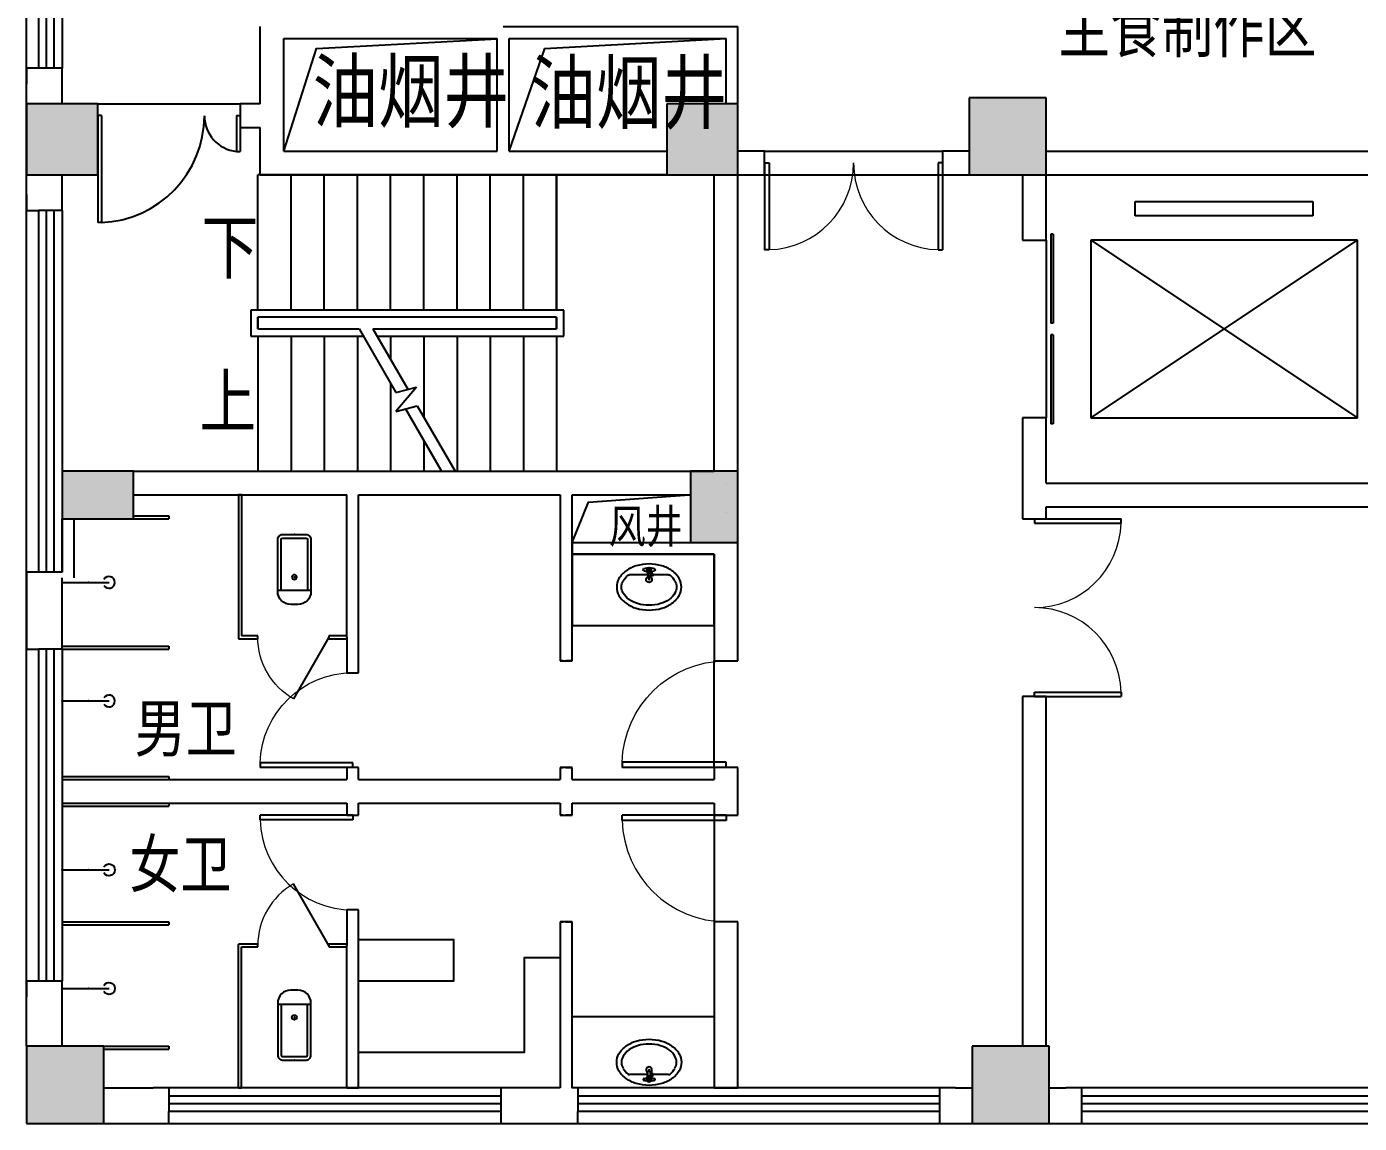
# Model space of a CAD drawing. Header units: inches. Extents: x 871252 to 1312932, y -88801 to 86720.
# Drawn here: x 1057251 to 1068492, y 33450 to 42700 of the extents above; entities that cross this region are included whole.
import ezdxf

# ---------------------------------------------------------------- set-up
doc = ezdxf.new("R2010")
doc.units = ezdxf.units.IN
doc.header["$MEASUREMENT"] = 0
doc.linetypes.add('DASH', pattern=[0.35, 0.25, -0.1])
for name, color, linetype in [('COLUMN', 6, 'Continuous'), ('DIM_SYMB', 3, 'Continuous'), ('EVTR', 7, 'Continuous'), ('LATRINE', 6, 'Continuous'), ('LVTRY', 6, 'Continuous'), ('PUB_HATCH', 8, 'Continuous'), ('PUB_TEXT', 151, 'Continuous'), ('ROOM_NAME', 7, 'Continuous'), ('STAIR', 6, 'Continuous'), ('WALL', 7, 'Continuous'), ('WINDOW', 3, 'Continuous'), ('家具', 42, 'Continuous')]:
    doc.layers.add(name, color=color, linetype=linetype)
doc.styles.add('_TCH_DIM', font='stylu.ttf')
doc.styles.get("Standard").update_dxf_attribs({"font": '', "width": 0.7, "height": 250})
doc.styles.add('TYDG_02', font='', dxfattribs={"width": 0.8})
doc.styles.get('Standard').set_extended_font_data('NSimSun')
doc.styles.get('TYDG_02').set_extended_font_data('SimSun')

# ---------------------------------------------------------------- blocks, each defined once
blk = doc.blocks.new('$DorLib2D$00000002')
for p, q in [((-0.5, 0), (-0.5, 0.4875)), ((-0.475, 0.4875), (-0.5, 0.4875)), ((-0.475, 0), (-0.475, 0.4875)), ((0.475, 0), (0.475, 0.4875)), ((0.475, 0.4875), (0.5, 0.4875)), ((0.5, 0), (0.5, 0.4875)), ((-0.5, 0), (-0.475, 0)), ((0.5, 0), (0.475, 0))]:
    blk.add_line(p, q)
at = {"lineweight": 13}
for centre, start, end in [((-0.4875, 0), 0, 88.53072), ((0.4875, 0), 91.46928, 180)]:
    blk.add_arc(centre, 0.4875, start, end, dxfattribs=at)
blk = doc.blocks.new('$DorLib2D$00000225')
at = {"color": 0}
for p, q in [((0.475, -0.0014), (0.475, 0.7521)), ((0.475, 0.7521), (0.5, 0.7521)), ((0.5, -0.0014), (0.5, 0.7521)), ((-0.5, 0), (-0.5, 0.252)), ((-0.475, 0.252), (-0.5, 0.252)), ((-0.475, 0), (-0.475, 0.252)), ((-0.475, 0), (-0.5, 0)), ((0.475, -0.0014), (0.5, -0.0014))]:
    blk.add_line(p, q, dxfattribs=at)
for centre, radius, start, end in [((0.5046, -0.0019), 0.7546, 92.24927, 179.72377), ((-0.5008, 0.0026), 0.2508, 359.78987, 84.09744)]:
    blk.add_arc(centre, radius, start, end, dxfattribs=at)
blk = doc.blocks.new('$DORLIB2D$00000127')
at = {"color": 0}
for points in [[(-0.5333, 0.7949), (-0.5333, 0.6904)], [(-0.0333, 0.7949), (-0.5333, 0.7949)], [(-0.0333, 0.7949), (-0.0333, 0.6904)], [(0.5333, 0.7949), (0.0333, 0.7949)], [(0.0333, 0.7949), (0.0333, 0.6904)], [(0.5333, 0.7949), (0.5333, 0.6904)], [(-0.0333, 0.6904), (-0.5333, 0.6904)], [(0.5333, 0.6904), (0.0333, 0.6904)], [(0.5, 0.5), (-0.5, 0.5)]]:
    blk.add_lwpolyline(points, dxfattribs=at)
blk = doc.blocks.new('$lvtry$00000195')
at = {"color": 0}
for p, q in [((-165, -91), (-34, -91)), ((-17, -58), (-17, -48)), ((-16, -91), (-11, -91)), ((11, -91), (165, -91)), ((17, -58), (17, -48))]:
    blk.add_line(p, q, dxfattribs=at)
blk.add_lwpolyline([(273, -195, -0.132138), (254, -266, -0.106661), (193, -332, -0.083339), (108, -374, -0.072039), (0, -389, -0.072039), (-108, -374, -0.083339), (-193, -332, -0.106661), (-254, -266, -0.132138), (-273, -195, -0.132138), (-254, -124, -0.106661), (-193, -57, -0.083339), (-108, -16, -0.072039), (0, 0, -0.072039), (108, -16, -0.083339), (193, -57, -0.106661), (254, -124, -0.132138)], format="xyb", close=True, dxfattribs=at)
blk.add_circle((0, -58), 16.7, dxfattribs=at)
for centre, radius, start, end in [((-68, -231), 174, 128.9257, 149.8906), ((-165, -111), 20, 90, 128.9257), ((-40, -49), 10.1, 106.6096, 258.1648), ((-64, 218), 259, 274.7069, 282.3732), ((-75, -228), 173, 71.36, 79.1873), ((-29, -95), 6.77, 155.344, 308.3224), ((-171, 3), 166, 324.8411, 338.1337), ((-171, 3), 170, 324.8411, 331.3523), ((-29, -95), 3.37, 155.344, 308.3224), ((100, -210), 170, 132.3141, 138.8253), ((100, -210), 166, 125.5327, 138.8253), ((0, -131), 25, 112.516, 67.484), ((-12, -74), 10.6, 201.8924, 261.774), ((0, -48), 16.7, 0, 180), ((-381, -131), 372, 2.3982, 6.7627), ((64, 218), 259, 257.6268, 265.2931), ((381, -131), 372, 170.1008, 177.6018), ((75, -228), 173, 100.8127, 110.4191), ((40, -49), 10.1, 281.8352, 73.3904), ((165, -111), 20, 51.0743, 90), ((165, -111), 20, 51.0743, 90), ((68, -231), 174, 30.1094, 51.0743), ((-131, -195), 101, 149.8906, 180), ((-131, -195), 101, 180, 210.1094), ((0, -111), 9.9, 201.7837, 338.2163), ((131, -195), 101, 0, 30.1094), ((131, -195), 101, 329.8906, 0), ((-68, -158), 174, 210.1094, 234.4623), ((-27, -100), 245, 234.4623, 253.5183), ((0, -9), 340, 253.5183, 270), ((0, -9), 340, 270, 286.4817), ((27, -100), 245, 286.4817, 305.5377), ((68, -158), 174, 305.5377, 329.8906)]:
    blk.add_arc(centre, radius, start, end, dxfattribs=at)
for p in [(0, -58), (0, -131)]:
    blk.add_point(p, dxfattribs=at)
blk = doc.blocks.new('$DorLib2D$00000001')
for p, q in [((0.45, 0.975), (0.5, 0.975)), ((0.45, 0), (0.45, 0.975)), ((0.5, 0), (0.5, 0.975)), ((0.5, 0), (0.45, 0))]:
    blk.add_line(p, q)
at = {"lineweight": 13}
blk.add_arc((0.475, 0), 0.975, 91.4693, 180, dxfattribs=at)
blk = doc.blocks.new('$lvtry$00000200')
at = {"color": 0}
for p, q in [((-110, -40, 0), (-110, -470, 0)), ((100, -30, 0), (-100, -30, 0)), ((110, -470, 0), (110, -40, 0))]:
    blk.add_line(p, q, dxfattribs=at)
at = {"color": 0, "elevation": 0}
blk.add_lwpolyline([(100, 0), (-100, 0, 0.414214), (-140, -40), (-140, -480, 0.414214), (-30, -590), (30, -590, 0.414214), (140, -480), (140, -40, 0.414214)], format="xyb", close=True, dxfattribs=at)
blk.add_lwpolyline([(140, -470), (-140, -470)], dxfattribs=at)
at = {"color": 0}
blk.add_circle((0, -359, 0), 20, dxfattribs=at)
for centre, start, end in [((-100, -40, 0), 90, 180), ((100, -40, 0), 0, 90)]:
    blk.add_arc(centre, 10, start, end, dxfattribs=at)
for p in [(0, 0), (0, -359, 0)]:
    blk.add_point(p, dxfattribs=at)
blk = doc.blocks.new('$TCHSYS$APDOOR2D')
blk.add_line((0.5, 0), (0, 0.866))
at = {"lineweight": 13}
blk.add_arc((0.5, 0), 1, 120, 180, dxfattribs=at)
blk = doc.blocks.new('$lvtry$00000168')
at = {"color": 0}
blk.add_line((0, 0), (0, -395), dxfattribs=at)
blk.add_arc((0, -395), 50, 121.0332, 58.9668, dxfattribs=at)
for p in [(0, 0), (0, -223)]:
    blk.add_point(p, dxfattribs=at)
blk = doc.blocks.new('$TCHSYS$WIN2D')
for p, q in [((-0.5, 0.5), (0.5, 0.5)), ((-0.5, 0.5), (-0.5, -0.5)), ((0.5, 0.5), (0.5, -0.5)), ((0.5, 0.1667), (-0.5, 0.1667)), ((0.5, -0.1667), (-0.5, -0.1667)), ((-0.5, -0.5), (0.5, -0.5))]:
    blk.add_line(p, q)

msp = doc.modelspace()

# ---------------------------------------------------------------- hatches: boundary and pattern name
at = {"layer": 'PUB_HATCH'}
for points in [[(1057851.2, 41449.7), (1057851.2, 42049.7), (1057251.2, 42049.7), (1057251.2, 41449.7)], [(1063251.2, 41449.7), (1063251.2, 42049.7), (1062651.2, 42049.7), (1062651.2, 41449.7)], [(1065851.2, 41449.7), (1065851.2, 42099.7), (1065201.2, 42099.7), (1065201.2, 41449.7)], [(1058151.2, 38549.7), (1058151.2, 38949.7), (1057551.2, 38949.7), (1057551.2, 38549.7)], [(1063251.2, 38349.7), (1063251.2, 38949.7), (1062851.2, 38949.7), (1062851.2, 38349.7)], [(1057901.2, 33449.7), (1057901.2, 34099.7), (1057251.2, 34099.7), (1057251.2, 33449.7)], [(1065876.2, 33449.7), (1065876.2, 34099.7), (1065226.2, 34099.7), (1065226.2, 33449.7)]]:
    msp.add_hatch(color=256, dxfattribs=at).paths.add_polyline_path(points)

# ---------------------------------------------------------------- linework, layer by layer
for points in [[(1057251.2, 34099.7), (1057251.2, 58049.7)], [(1059421.2, 41649.7), (1059696.3, 42515.5), (1061221.2, 42597.4)], [(1061321.2, 41649.7), (1061621.1, 42515.5), (1063151.2, 42599.7)], [(1061851.2, 38349.7), (1061991.3, 38690.2), (1062838.8, 38749.7)], [(1057901.2, 33449.7), (1073201.2, 33449.7)]]:
    msp.add_lwpolyline(points)
at = {"layer": 'COLUMN'}
for p, q in [((1057351.2, 42349.7), (1057251.2, 42349.7)), ((1057251.2, 42349.7), (1057251.2, 42215.9)), ((1057551.2, 42215.9), (1057551.2, 42349.7)), ((1057851.2, 42049.7), (1057251.2, 42049.7)), ((1057251.2, 42049.7), (1057251.2, 41449.7)), ((1057851.2, 41449.7), (1057851.2, 42049.7)), ((1063251.2, 42049.7), (1062651.2, 42049.7)), ((1062651.2, 42049.7), (1062651.2, 41449.7)), ((1063251.2, 41449.7), (1063251.2, 42049.7)), ((1065851.2, 42099.7), (1065201.2, 42099.7)), ((1065201.2, 42099.7), (1065201.2, 41449.7)), ((1065851.2, 41449.7), (1065851.2, 42099.7)), ((1057251.2, 41449.7), (1057851.2, 41449.7)), ((1062651.2, 41449.7), (1063251.2, 41449.7)), ((1065201.2, 41449.7), (1065851.2, 41449.7)), ((1057251.2, 41283.4), (1057251.2, 41149.7)), ((1057551.2, 41149.7), (1057551.2, 41283.4)), ((1057251.2, 41149.7), (1057351.2, 41149.7)), ((1058151.2, 38949.7), (1057551.2, 38949.7)), ((1057551.2, 38949.7), (1057551.2, 38549.7)), ((1058151.2, 38549.7), (1058151.2, 38949.7)), ((1063251.2, 38949.7), (1062851.2, 38949.7)), ((1062851.2, 38949.7), (1062851.2, 38349.7)), ((1063251.2, 38349.7), (1063251.2, 38949.7)), ((1057551.2, 38549.7), (1058151.2, 38549.7)), ((1062851.2, 38349.7), (1063251.2, 38349.7)), ((1057351.2, 38099.7), (1057251.2, 38099.7)), ((1057251.2, 38099.7), (1057251.2, 37449.7)), ((1057551.2, 37449.7), (1057551.2, 38049.7)), ((1057251.2, 37449.7), (1057351.2, 37449.7)), ((1057351.2, 34649.7), (1057251.2, 34649.7)), ((1057251.2, 34649.7), (1057251.2, 34515.9)), ((1057551.2, 34515.9), (1057551.2, 34649.7)), ((1057901.2, 34099.7), (1057251.2, 34099.7)), ((1057251.2, 34099.7), (1057251.2, 33449.7)), ((1057901.2, 33449.7), (1057901.2, 34099.7)), ((1065876.2, 34099.7), (1065226.2, 34099.7)), ((1065226.2, 34099.7), (1065226.2, 33449.7)), ((1065876.2, 33449.7), (1065876.2, 34099.7)), ((1058451.2, 33749.7), (1058317.4, 33749.7)), ((1061751.2, 33749.7), (1061251.2, 33749.7)), ((1061901.2, 33749.7), (1061851.2, 33749.7)), ((1065084.9, 33749.7), (1064951.2, 33749.7)), ((1066151.2, 33749.7), (1066017.4, 33749.7)), ((1058451.2, 33449.7), (1058451.2, 33549.7)), ((1061251.2, 33549.7), (1061251.2, 33449.7)), ((1061901.2, 33449.7), (1061901.2, 33549.7)), ((1064951.2, 33549.7), (1064951.2, 33449.7)), ((1066151.2, 33449.7), (1066151.2, 33549.7)), ((1057251.2, 33449.7), (1057901.2, 33449.7)), ((1058317.4, 33449.7), (1058451.2, 33449.7)), ((1061251.2, 33449.7), (1061901.2, 33449.7)), ((1064951.2, 33449.7), (1065084.9, 33449.7)), ((1065226.2, 33449.7), (1065876.2, 33449.7)), ((1066017.4, 33449.7), (1066151.2, 33449.7))]:
    msp.add_line(p, q, dxfattribs=at)
at = {"layer": 'DIM_SYMB'}
for points in [[(1059061.2, 40849.7, 0, 0, 0), (1062386.2, 40849.7, 0, 0, 0), (1062386.2, 39549.7, 0, 0, 0), (1060991.2, 39549.7, 104, 0, 0), (1060601.2, 39549.7, 0, 0, 0)], [(1059061.2, 39549.7, 0, 0, 0), (1059931.2, 39549.7, 104, 0, 0), (1060321.2, 39549.7, 0, 0, 0)]]:
    msp.add_lwpolyline(points, format="xyseb", dxfattribs=at)
at = {"layer": 'EVTR'}
for p, q in [((1066601.2, 41103.5), (1066601.2, 41224.7)), ((1066601.2, 41224.7), (1068101.2, 41224.7)), ((1068101.2, 41224.7), (1068101.2, 41103.5)), ((1068101.2, 41103.5), (1066601.2, 41103.5)), ((1066226.2, 40899.7), (1066226.2, 39399.7)), ((1068476.2, 40899.7), (1066226.2, 40899.7)), ((1066226.2, 40899.7), (1068476.2, 39399.7)), ((1066226.2, 39399.7), (1068476.2, 40899.7)), ((1068476.2, 39399.7), (1068476.2, 40899.7)), ((1066226.2, 39399.7), (1068476.2, 39399.7))]:
    msp.add_line(p, q, dxfattribs=at)
at = {"layer": 'LATRINE'}
for p, q in [((1059038.7, 38749.7), (1059038.7, 37537.2)), ((1059063.7, 38749.7), (1059038.7, 38749.7)), ((1059063.7, 38749.7), (1059063.7, 37562.2)), ((1058151.2, 38574.7), (1058451.2, 38574.7)), ((1058451.2, 38574.7), (1058451.2, 38549.7)), ((1058151.2, 38549.7), (1058451.2, 38549.7)), ((1059201.2, 37562.2), (1059063.7, 37562.2)), ((1059201.2, 37537.2), (1059201.2, 37562.2)), ((1059951.2, 37562.2), (1059801.2, 37562.2)), ((1059801.2, 37562.2), (1059801.2, 37537.2)), ((1057551.2, 37474.7), (1058451.2, 37474.7)), ((1057551.2, 37449.7), (1058451.2, 37449.7)), ((1058451.2, 37474.7), (1058451.2, 37449.7)), ((1059038.7, 37537.2), (1059201.2, 37537.2)), ((1059801.2, 37537.2), (1059951.2, 37537.2)), ((1057551.2, 36374.7), (1058451.2, 36374.7)), ((1057551.2, 36374.7), (1057551.2, 36349.7)), ((1057551.2, 36349.7), (1058451.2, 36349.7)), ((1058451.2, 36374.7), (1058451.2, 36349.7)), ((1057551.2, 36149.7), (1058451.2, 36149.7)), ((1057551.2, 36149.7), (1057551.2, 36124.7)), ((1057551.2, 36124.7), (1058451.2, 36124.7)), ((1058451.2, 36149.7), (1058451.2, 36124.7)), ((1057551.2, 35149.7), (1058451.2, 35149.7)), ((1057551.2, 35149.7), (1057551.2, 35124.7)), ((1057551.2, 35124.7), (1058451.2, 35124.7)), ((1058451.2, 35149.7), (1058451.2, 35124.7)), ((1059038.7, 33749.7), (1059038.7, 34962.2)), ((1059201.2, 34962.2), (1059038.7, 34962.2)), ((1059201.2, 34937.2), (1059201.2, 34962.2)), ((1059951.2, 34962.2), (1059801.2, 34962.2)), ((1059801.2, 34962.2), (1059801.2, 34937.2)), ((1059063.7, 33749.7), (1059063.7, 34937.2)), ((1059063.7, 34937.2), (1059201.2, 34937.2)), ((1059801.2, 34937.2), (1059951.2, 34937.2)), ((1057901.2, 34099.7), (1058451.2, 34099.7)), ((1057901.2, 34074.7), (1058451.2, 34074.7)), ((1058451.2, 34099.7), (1058451.2, 34074.7)), ((1059038.7, 33749.7), (1059063.7, 33749.7))]:
    msp.add_line(p, q, dxfattribs=at)
at = {"layer": 'LVTRY'}
for points in [[(1063051.2, 38249.7), (1061851.2, 38249.7), (1061851.2, 37649.7), (1063051.2, 37649.7)], [(1063051.2, 33749.7), (1061851.2, 33749.7), (1061851.2, 34349.7), (1063051.2, 34349.7)]]:
    msp.add_lwpolyline(points, close=True, dxfattribs=at)
at = {"layer": 'STAIR'}
for p, q in [((1061721.2, 41449.7), (1059201.2, 41449.7)), ((1059201.2, 40309.7), (1059201.2, 41449.7)), ((1059481.2, 40309.7), (1059481.2, 41449.7)), ((1059761.2, 40309.7), (1059761.2, 41449.7)), ((1060041.2, 40309.7), (1060041.2, 41449.7)), ((1060321.2, 40309.7), (1060321.2, 41449.7)), ((1060601.2, 40309.7), (1060601.2, 41449.7)), ((1060881.2, 40309.7), (1060881.2, 41449.7)), ((1061161.2, 40309.7), (1061161.2, 41449.7)), ((1061441.2, 40309.7), (1061441.2, 41449.7)), ((1061721.2, 40309.7), (1061721.2, 41449.7)), ((1062651.2, 41449.7), (1061721.2, 41449.7)), ((1061721.2, 41449.7), (1061721.2, 40309.7)), ((1063051.2, 38949.7), (1063051.2, 41449.7)), ((1059141.2, 40309.7), (1059141.2, 40089.7)), ((1061781.2, 40309.7), (1059141.2, 40309.7)), ((1061721.2, 40249.7), (1059201.2, 40249.7)), ((1059201.2, 40249.7), (1059201.2, 40149.7)), ((1061721.2, 40249.7), (1059201.2, 40249.7)), ((1059201.2, 40149.7), (1059201.2, 40249.7)), ((1061721.2, 40149.7), (1061721.2, 40249.7)), ((1061721.2, 40249.7), (1061721.2, 40149.7)), ((1061781.2, 40089.7), (1061781.2, 40309.7)), ((1059201.2, 40149.7), (1060057, 40149.7)), ((1059201.2, 40149.7), (1060057, 40149.7)), ((1060057, 40149.7), (1060366.3, 39614.1)), ((1060172.5, 40149.7), (1061721.2, 40149.7)), ((1060172.5, 40149.7), (1060466.3, 39640.9)), ((1060172.5, 40149.7), (1061721.2, 40149.7)), ((1059141.2, 40089.7), (1060091.7, 40089.7)), ((1059201.2, 40089.7), (1059201.2, 38949.7)), ((1059481.2, 40089.7), (1059481.2, 38949.7)), ((1059761.2, 40089.7), (1059761.2, 38949.7)), ((1060041.2, 40089.7), (1060041.2, 38949.7)), ((1060207.1, 40089.7), (1061781.2, 40089.7)), ((1060321.2, 40089.7), (1060321.2, 39892.2)), ((1060601.2, 40089.7), (1060601.2, 39407.2)), ((1060881.2, 40089.7), (1060881.2, 38949.7)), ((1061161.2, 40089.7), (1061161.2, 38949.7)), ((1061441.2, 40089.7), (1061441.2, 38949.7)), ((1061721.2, 40089.7), (1061721.2, 38949.7)), ((1061721.2, 40089.7), (1061721.2, 38949.7)), ((1060321.2, 39692.2), (1060321.2, 38949.7)), ((1060538.6, 39660.3), (1060365.7, 39454.2)), ((1060366.3, 39614.1), (1060538.6, 39660.3)), ((1060365.7, 39454.2), (1060546.1, 39502.5)), ((1060446.1, 39475.7), (1060749.9, 38949.7)), ((1060546.1, 39502.5), (1060865.3, 38949.7)), ((1060601.2, 39207.2), (1060601.2, 38949.7)), ((1059201.2, 38949.7), (1060749.9, 38949.7)), ((1060865.3, 38949.7), (1061721.2, 38949.7)), ((1061721.2, 38949.7), (1063051.2, 38949.7))]:
    msp.add_line(p, q, dxfattribs=at)
at = {"layer": 'WALL'}
for p, q in [((1059221.2, 42049.7), (1059221.2, 42699.7)), ((1061271.2, 42699.7), (1063251.2, 42699.7)), ((1063251.2, 42049.7), (1063251.2, 42699.7)), ((1059421.2, 42599.7), (1061221.2, 42599.7)), ((1059421.2, 41949.7), (1059421.2, 42599.7)), ((1061221.2, 41649.7), (1061221.2, 42599.7)), ((1061321.2, 41649.7), (1061321.2, 42599.7)), ((1061321.2, 42599.7), (1063151.2, 42599.7)), ((1063151.2, 42049.7), (1063151.2, 42599.7)), ((1057251.2, 42049.7), (1057251.2, 42215.9)), ((1057551.2, 42049.7), (1057551.2, 42215.9)), ((1059221.2, 42049.7), (1059051.2, 42049.7)), ((1059051.2, 42049.7), (1059051.2, 41849.7)), ((1059421.2, 41649.7), (1059421.2, 41949.7)), ((1059051.2, 41849.7), (1059221.2, 41849.7)), ((1059221.2, 41449.7), (1059221.2, 41849.7)), ((1059421.2, 41649.7), (1061221.2, 41649.7)), ((1061321.2, 41649.7), (1062651.2, 41649.7)), ((1063476.2, 41649.7), (1063251.2, 41649.7)), ((1063476.2, 41449.7), (1063476.2, 41649.7)), ((1065201.2, 41649.7), (1064976.2, 41649.7)), ((1064976.2, 41649.7), (1064976.2, 41449.7)), ((1065851.2, 41649.7), (1069051.2, 41649.7)), ((1057251.2, 41283.4), (1057251.2, 41449.7)), ((1057551.2, 41283.4), (1057551.2, 41449.7)), ((1059221.2, 41449.7), (1061271.2, 41449.7)), ((1061271.2, 41449.7), (1062651.2, 41449.7)), ((1063051.2, 38949.7), (1063051.2, 41449.7)), ((1063251.2, 41449.7), (1063476.2, 41449.7)), ((1063251.2, 38949.7), (1063251.2, 41449.7)), ((1064976.2, 41449.7), (1065201.2, 41449.7)), ((1065651.2, 41449.7), (1065651.2, 40899.7)), ((1065851.2, 40899.7), (1065851.2, 41449.7)), ((1065851.2, 41449.7), (1068851.2, 41449.7)), ((1065651.2, 40899.7), (1065851.2, 40899.7)), ((1065851.2, 39399.7), (1065651.2, 39399.7)), ((1065651.2, 39399.7), (1065651.2, 38749.7)), ((1065851.2, 38849.7), (1065851.2, 39399.7)), ((1057551.2, 38949.7), (1057551.2, 38949.7)), ((1057551.2, 38949.7), (1057551.2, 38749.7)), ((1058151.2, 38949.7), (1059951.2, 38949.7)), ((1059951.2, 38949.7), (1061751.2, 38949.7)), ((1061751.2, 38949.7), (1062851.2, 38949.7)), ((1063151.2, 38849.7), (1063151.2, 38849.7)), ((1065851.2, 38849.7), (1068851.2, 38849.7)), ((1057551.2, 38749.7), (1057551.2, 38749.7)), ((1058151.2, 38749.7), (1059951.2, 38749.7)), ((1059951.2, 37549.7), (1059951.2, 38749.7)), ((1060051.2, 37549.7), (1060051.2, 38749.7)), ((1060051.2, 38749.7), (1061751.2, 38749.7)), ((1061751.2, 38749.7), (1061751.2, 37349.7)), ((1061851.2, 37349.7), (1061851.2, 38749.7)), ((1061851.2, 38749.7), (1062851.2, 38749.7)), ((1065651.2, 38749.7), (1065651.2, 38549.7)), ((1063151.2, 38599.7), (1063151.2, 38599.7)), ((1065851.2, 38549.7), (1065851.2, 38649.7)), ((1065851.2, 38649.7), (1069051.2, 38649.7)), ((1057551.2, 38099.7), (1057551.2, 38549.7)), ((1057551.2, 38549.7), (1057651.2, 38549.7)), ((1057651.2, 38049.7), (1057651.2, 38549.7)), ((1065651.2, 38549.7), (1065851.2, 38549.7)), ((1061851.2, 38349.7), (1062851.2, 38349.7)), ((1061851.2, 38349.7), (1061851.2, 38249.7)), ((1063151.2, 38349.7), (1063151.2, 38349.7)), ((1063251.2, 37349.7), (1063251.2, 38349.7)), ((1061851.2, 38249.7), (1063051.2, 38249.7)), ((1063051.2, 38249.7), (1063051.2, 37349.7)), ((1059951.2, 37549.7), (1059951.2, 37249.7)), ((1060051.2, 37249.7), (1060051.2, 37549.7)), ((1061751.2, 37349.7), (1061851.2, 37349.7)), ((1063051.2, 37349.7), (1063251.2, 37349.7)), ((1059951.2, 37249.7), (1060051.2, 37249.7)), ((1065851.2, 37049.7), (1065651.2, 37049.7)), ((1065651.2, 37049.7), (1065651.2, 34099.7)), ((1065851.2, 34099.7), (1065851.2, 37049.7)), ((1060051.2, 36449.7), (1059951.2, 36449.7)), ((1059951.2, 36449.7), (1059951.2, 36349.7)), ((1060051.2, 36349.7), (1060051.2, 36449.7)), ((1061851.2, 36449.7), (1061751.2, 36449.7)), ((1061751.2, 36449.7), (1061751.2, 36349.7)), ((1061851.2, 36349.7), (1061851.2, 36449.7)), ((1063251.2, 36449.7), (1063051.2, 36449.7)), ((1063051.2, 36449.7), (1063051.2, 36349.7)), ((1063251.2, 36249.7), (1063251.2, 36449.7)), ((1057551.2, 36349.7), (1059951.2, 36349.7)), ((1057551.2, 36349.7), (1057551.2, 36149.7)), ((1060051.2, 36349.7), (1061751.2, 36349.7)), ((1061851.2, 36349.7), (1063051.2, 36349.7)), ((1063251.2, 36049.7), (1063251.2, 36249.7)), ((1057551.2, 36149.7), (1059951.2, 36149.7)), ((1059951.2, 36149.7), (1059951.2, 36049.7)), ((1060051.2, 36149.7), (1061751.2, 36149.7)), ((1060051.2, 36049.7), (1060051.2, 36149.7)), ((1061751.2, 36149.7), (1061751.2, 36049.7)), ((1061851.2, 36049.7), (1061851.2, 36149.7)), ((1061851.2, 36149.7), (1063051.2, 36149.7)), ((1063051.2, 36149.7), (1063051.2, 36049.7)), ((1059951.2, 36049.7), (1060051.2, 36049.7)), ((1061751.2, 36049.7), (1061851.2, 36049.7)), ((1063051.2, 36049.7), (1063251.2, 36049.7)), ((1060051.2, 35249.7), (1059951.2, 35249.7)), ((1059951.2, 35249.7), (1059951.2, 34949.7)), ((1060051.2, 34949.7), (1060051.2, 35249.7)), ((1061851.2, 35149.7), (1061751.2, 35149.7)), ((1061751.2, 35149.7), (1061751.2, 33749.7)), ((1061851.2, 33749.7), (1061851.2, 35149.7)), ((1063251.2, 35149.7), (1063051.2, 35149.7)), ((1063051.2, 35149.7), (1063051.2, 33749.7)), ((1063251.2, 33749.7), (1063251.2, 35149.7)), ((1059951.2, 33749.7), (1059951.2, 34949.7)), ((1060051.2, 33749.7), (1060051.2, 34949.7)), ((1057251.2, 34099.7), (1057251.2, 34515.9)), ((1057551.2, 34099.7), (1057551.2, 34515.9)), ((1057901.2, 33749.7), (1058317.4, 33749.7)), ((1059951.2, 33749.7), (1060051.2, 33749.7)), ((1063051.2, 33749.7), (1063251.2, 33749.7)), ((1065084.9, 33749.7), (1065226.2, 33749.7)), ((1065876.2, 33749.7), (1066017.4, 33749.7)), ((1057901.2, 33449.7), (1058317.4, 33449.7)), ((1065084.9, 33449.7), (1065226.2, 33449.7)), ((1065876.2, 33449.7), (1066017.4, 33449.7))]:
    msp.add_line(p, q, dxfattribs=at)
at = {"layer": 'WINDOW'}
for p, q in [((1057851.2, 42049.7), (1059051.2, 42049.7)), ((1063476.2, 41649.7), (1064976.2, 41649.7)), ((1063051.2, 36449.7), (1063051.2, 37349.7)), ((1063051.2, 36049.7), (1063051.2, 35149.7))]:
    msp.add_line(p, q, dxfattribs=at)
at = {"layer": 'WINDOW', "linetype": 'DASH'}
for p, q in [((1061851.2, 37349.7), (1061751.2, 37349.7)), ((1061751.2, 36449.7), (1061851.2, 36449.7)), ((1061851.2, 36049.7), (1061751.2, 36049.7)), ((1061751.2, 35149.7), (1061851.2, 35149.7))]:
    msp.add_line(p, q, dxfattribs=at)
at = {"layer": 'WINDOW'}
msp.add_lwpolyline([(1063251.2, 41449.7), (1065201.2, 41449.7)], dxfattribs=at)
at = {"layer": '家具'}
for points in [[(1060051.2, 34999.7), (1060851.2, 34999.7), (1060851.2, 34649.7), (1060051.2, 34649.7)], [(1060051.2, 34049.7), (1061451.2, 34049.7), (1061451.2, 34849.7), (1061751.2, 34849.7)]]:
    msp.add_lwpolyline(points, dxfattribs=at)

# ---------------------------------------------------------------- block references
at = {"layer": 'LATRINE', "xscale": -600, "zscale": 25}
for p, yscale, rotation in [((1059501.2, 37549.7), 600, 180.0000000014674), ((1059501.2, 34949.7), -600, 179.9999999985326)]:
    msp.add_blockref('$TCHSYS$APDOOR2D', p, dxfattribs=dict(at, yscale=yscale, rotation=rotation))
at = {"layer": 'LVTRY', "yscale": -1}
for name, p, rotation in [('$lvtry$00000200', (1059509.1, 38415.7, 0), 180), ('$lvtry$00000195', (1062501.2, 38168), 180), ('$lvtry$00000168', (1057551.2, 35587.2), 270), ('$lvtry$00000168', (1057551.2, 34587.2), 270)]:
    msp.add_blockref(name, p, dxfattribs=dict(at, rotation=rotation))
at = {"layer": 'LVTRY'}
for name, p, rotation in [('$lvtry$00000168', (1057551.2, 38012.2), 90), ('$lvtry$00000168', (1057551.2, 37012.2), 90), ('$lvtry$00000200', (1059509.1, 33983.6, 0), 180), ('$lvtry$00000195', (1062501.2, 33769.7), 180)]:
    msp.add_blockref(name, p, dxfattribs=dict(at, rotation=rotation))
at = {"layer": 'WINDOW'}
for name, p, xscale, yscale, zscale, rotation in [('$TCHSYS$WIN2D', (1057451.2, 43887.2), -3075, -200, -3075, 90), ('$TCHSYS$WIN2D', (1057451.2, 39624.7), -3050, -200, -3050, 90), ('$DORLIB2D$00000127', (1065751.2, 40149.7), 1500, -200, 1500, 90), ('$TCHSYS$WIN2D', (1057451.2, 36049.7), -2800, -200, -2800, 90), ('$DorLib2D$00000001', (1063151.2, 36899.7), -900, 900, -900, 90), ('$DorLib2D$00000001', (1060001.2, 36849.7), -800, 800, -800, 90), ('$DorLib2D$00000001', (1060001.2, 35649.7), 800, 800, 800, 90), ('$DorLib2D$00000001', (1063151.2, 35599.7), -900, -900, -900, 270)]:
    msp.add_blockref(name, p, dxfattribs=dict(at, xscale=xscale, yscale=yscale, zscale=zscale, rotation=rotation))
for name, p, xscale, yscale, zscale in [('$DorLib2D$00000225', (1058451.2, 41949.7), -1200, -1200, -1200), ('$DorLib2D$00000002', (1064226.2, 41549.7), -1500, -1500, -1500), ('$TCHSYS$WIN2D', (1059851.2, 33649.7), -2800, 200, -2800), ('$TCHSYS$WIN2D', (1063426.2, 33649.7), -3050, 200, -3050), ('$TCHSYS$WIN2D', (1067688.7, 33649.7), -3075, -200, -3075)]:
    msp.add_blockref(name, p, dxfattribs=dict(at, xscale=xscale, yscale=yscale, zscale=zscale))
at = {"layer": 'WINDOW', "linetype": 'DASH', "xscale": -1500, "yscale": -1500, "zscale": -1500, "rotation": 90}
msp.add_blockref('$DorLib2D$00000002', (1065751.2, 37799.7), dxfattribs=at)

# ---------------------------------------------------------------- texts
at = {"layer": 'PUB_TEXT', "width": 0.8}
for s, height, p in [('主食制作区', 398.73, (1065954.3, 42484.1)), ('男卫', 394.94, (1058161.5, 36585.1)), ('女卫', 394.94, (1058117.6, 35439.3))]:
    msp.add_text(s, height=height, dxfattribs=at).set_placement(p)
at = {"layer": 'PUB_TEXT', "style": '_TCH_DIM', "width": 0.8}
for s, height, p in [('油烟井', 506.38, (1059662.7, 41903.3)), ('油烟井', 506.38, (1061501, 41892.9)), ('下', 438.9, (1058727.2, 40622.2)), ('上', 438.9, (1058707.8, 39322.2))]:
    msp.add_text(s, height=height, dxfattribs=at).set_placement(p)
at = {"layer": 'ROOM_NAME', "style": 'TYDG_02', "width": 0.8}
msp.add_text('风井', height=284.81, dxfattribs=at).set_placement((1062162.5, 38344))

doc.saveas('drawing.dxf')
